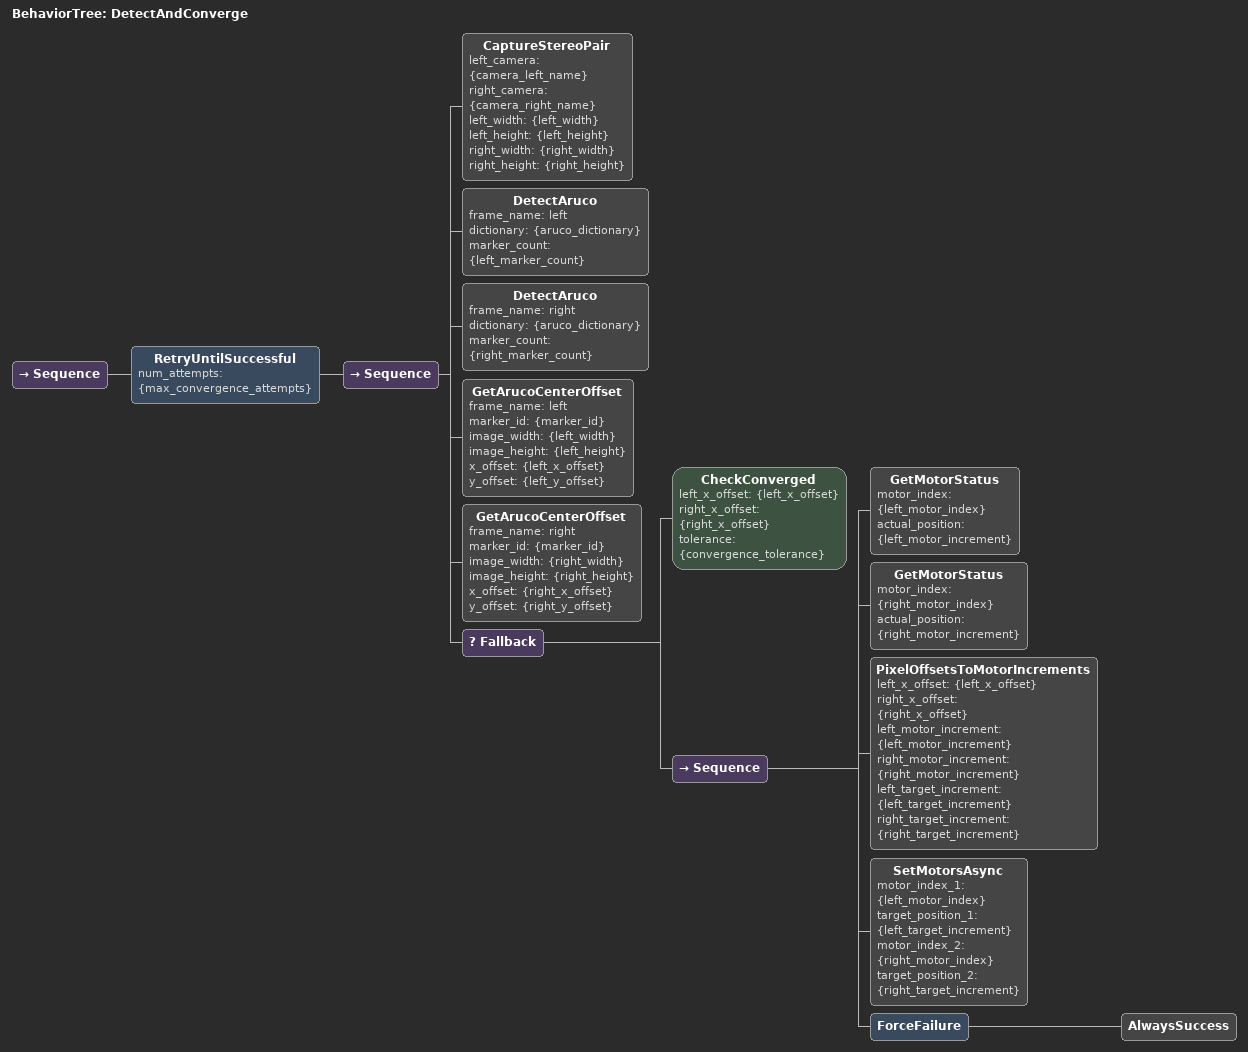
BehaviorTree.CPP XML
<?xml version="1.0" encoding="UTF-8"?>
<root BTCPP_format="4">

    <BehaviorTree ID="DetectAndConverge">
        <Sequence>
            <!-- Convergence loop: retry up to max_attempts times -->
            <RetryUntilSuccessful num_attempts="{max_convergence_attempts}">
                <Sequence>
                    <!-- Capture + Detect -->
                    <CaptureStereoPair left_camera="{camera_left_name}"
                                       right_camera="{camera_right_name}"
                                       left_width="{left_width}" left_height="{left_height}"
                                       right_width="{right_width}" right_height="{right_height}"/>

                    <DetectAruco frame_name="left" dictionary="{aruco_dictionary}"
                                marker_count="{left_marker_count}"/>
                    <DetectAruco frame_name="right" dictionary="{aruco_dictionary}"
                                marker_count="{right_marker_count}"/>

                    <!-- Get pixel offsets for target marker -->
                    <GetArucoCenterOffset frame_name="left" marker_id="{marker_id}"
                                          image_width="{left_width}" image_height="{left_height}"
                                          x_offset="{left_x_offset}" y_offset="{left_y_offset}"/>
                    <GetArucoCenterOffset frame_name="right" marker_id="{marker_id}"
                                          image_width="{right_width}" image_height="{right_height}"
                                          x_offset="{right_x_offset}" y_offset="{right_y_offset}"/>

                    <!-- Check if converged — if yes, SUCCESS exits the retry loop -->
                    <Fallback>
                        <CheckConverged left_x_offset="{left_x_offset}"
                                        right_x_offset="{right_x_offset}"
                                        tolerance="{convergence_tolerance}"/>
                        <!-- Not converged: adjust motors and force failure to retry -->
                        <Sequence>
                            <!-- Get current motor positions -->
                            <GetMotorStatus motor_index="{left_motor_index}"
                                            actual_position="{left_motor_increment}"/>
                            <GetMotorStatus motor_index="{right_motor_index}"
                                            actual_position="{right_motor_increment}"/>

                            <!-- Convert pixel offsets to motor targets -->
                            <PixelOffsetsToMotorIncrements
                                left_x_offset="{left_x_offset}"
                                right_x_offset="{right_x_offset}"
                                left_motor_increment="{left_motor_increment}"
                                right_motor_increment="{right_motor_increment}"
                                left_target_increment="{left_target_increment}"
                                right_target_increment="{right_target_increment}"/>

                            <!-- Move both motors simultaneously -->
                            <SetMotorsAsync motor_index_1="{left_motor_index}"
                                            target_position_1="{left_target_increment}"
                                            motor_index_2="{right_motor_index}"
                                            target_position_2="{right_target_increment}"/>

                            <ForceFailure>
                                <AlwaysSuccess/>
                            </ForceFailure>
                        </Sequence>
                    </Fallback>
                </Sequence>
            </RetryUntilSuccessful>
        </Sequence>
    </BehaviorTree>

</root>
